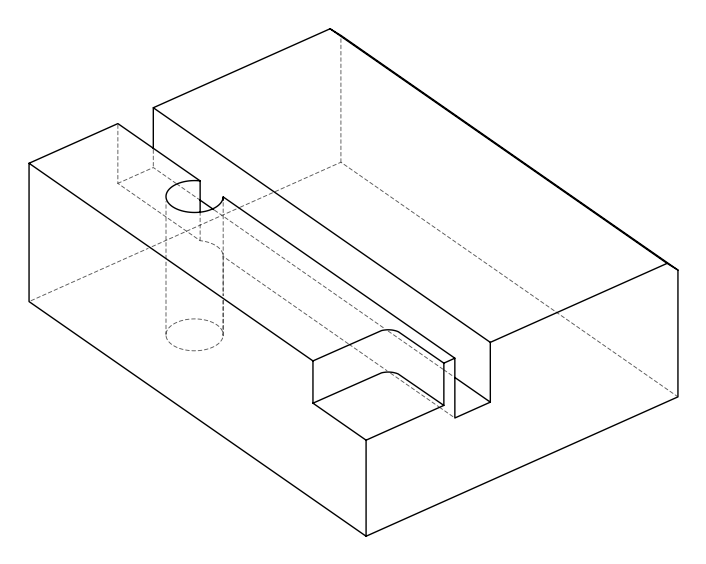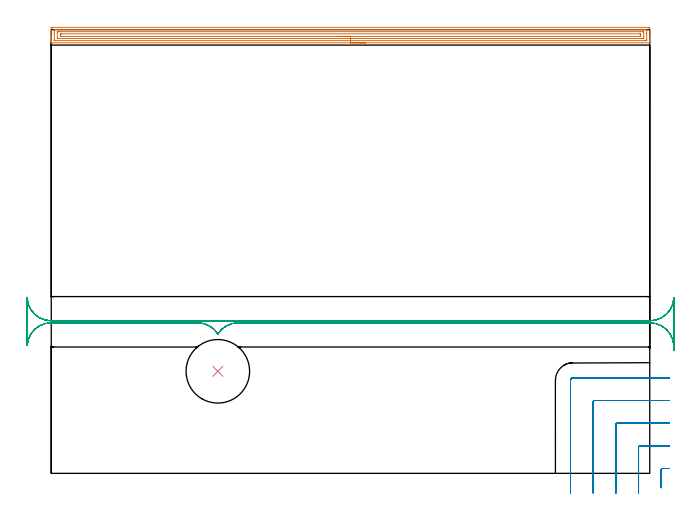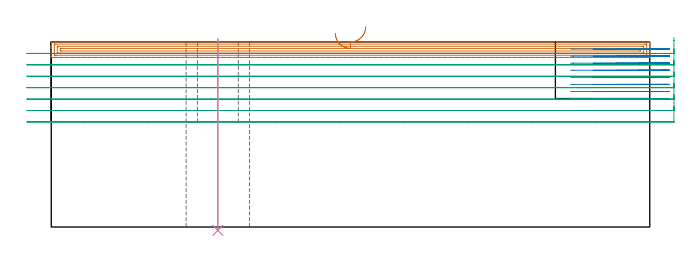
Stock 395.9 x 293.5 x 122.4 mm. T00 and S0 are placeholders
(PLAN: 4 operations, 3 tool changes, 35 min)
(1 AREA_MILL | FG_CHAMFER_SURFACE | UGT0205_001 | 12.89 min | 20646 mm3)
(2 MILL_CORNER_NOTCH_RECTANGULAR | CORNER_NOTCH_RECTANGULAR | UGT0201_094 | Follow Part, ap 5, ae 75% | 7.4 min | 169735 mm3)
(3 MILL_RECTANGULAR_SLOT | SLOT_RECTANGULAR | UGT0201_004 | Follow Part, ap 8, ae 75% | 14.2 min | 705117 mm3)
(4 INDEXABLE_INSERT_DRILL_THROUGH_HOLE_FROM_SOLID | STEP1HOLE | NXT0302_036 | 0.51 min | 157123 mm3)
(TOOL UGT0205_001 | Chamfer Mill 20 x 3 x 45 deg. | D20 FL50 Z2)
(TOOL UGT0201_094 | End mill 20 mm | D20 FL38 Z4)
(TOOL UGT0201_004 | End Mill 32 mm | D32 FL53 Z6)
(TOOL NXT0302_036 | Index. Insert Drill 42mm [880-D4200L50-05] | D42 PA176 FL210 Z2)
(OP 1 AREA_MILL)
G17 G21 G94 G90
T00 M6
G54
G17 G0 G90 X207.95 Y284.8 S1061 M3
G43 Z132.4 H0
G94 G1 X207.912 Z131.528 F250.
X207.798 Z130.663
X207.609 Z129.812
X207.347 Z128.98
X207.013 Z128.174
X206.61 Z127.4
X206.142 Z126.664
X205.61 Z125.972
X205.021 Z125.329
X204.378 Z124.739
X203.686 Z124.208
X202.95 Z123.74
X202.176 Z123.337
X201.37 Z123.003
X200.538 Z122.741
X199.687 Z122.552
X198.822 Z122.438
X197.95 Z122.4
X0.166
X0.01 Y284.803 Z122.388
X0.007 Y284.865 Z122.327
X0. Y285.267 Z121.932
Y285.66 Z121.54
Y286.323 Z120.872
Y287.549 Z119.648
Y288.112 Z119.083
Y288.725 Z118.471
X0.001 Y294.371 Z112.827
X0.004 Y294.98 Z112.217
X0.007 Y294.992 Z112.206
X0.612 Y295. Z112.2
X395.288
X395.555 Y294.997 Z112.202
X395.89 Y294.992 Z112.206
X395.9 Y294.652 Z112.545
Y288.112 Z119.083
Y287.549 Z119.648
Y287.218 Z119.979
Y286.655 Z120.541
Y286.323 Z120.872
Y285.66 Z121.54
Y285.267 Z121.933
X395.894 Y284.865 Z122.327
X395.89 Y284.803 Z122.388
X395.734 Y284.8 Z122.4
X197.95
Y286.214 Z120.986
X2.398
X2.289 Y286.215 Z120.985
X2.071 Y286.219 Z120.981
X2.016 Y286.221 Z120.979
X2.01 Y286.233 Z120.967
X2.004 Y286.267 Z120.933
X2.002 Y286.323 Z120.877
X2. Y286.722 Z120.478
Y290.794 Z116.406
Y292.582 Z114.618
X2.001 Y292.98 Z114.22
X2.007 Y293.477 Z113.723
X2.01 Y293.57 Z113.63
X2.181 Y293.58 Z113.62
X2.291 Y293.584 Z113.616
X2.398 Y293.585 Z113.615
X3.182 Y293.586 Z113.614
X393.502
X393.611 Y293.585 Z113.615
X393.829 Y293.581 Z113.619
X393.884 Y293.579 Z113.621
X393.89 Y293.567 Z113.633
X393.896 Y293.533 Z113.667
X393.899 Y293.477 Z113.723
X393.9 Y293.078 Z114.122
Y290.843 Z116.357
X393.899 Y286.82 Z120.38
X393.893 Y286.323 Z120.877
X393.89 Y286.23 Z120.97
X393.719 Y286.22 Z120.98
X393.609 Y286.216 Z120.984
X393.502 Y286.215 Z120.985
X392.718 Y286.214 Z120.986
X197.95
Y287.629 Z119.571
X4.666
X4.184 Y287.633 Z119.567
X4.033 Y287.635 Z119.565
X4.01 Y287.928 Z119.272
X4.003 Y288.112 Z119.088
X4. Y288.296 Z118.904
X4.001 Y291.872 Z115.328
X4.007 Y292.056 Z115.144
X4.013 Y292.165 Z115.035
X4.064 Y292.168 Z115.032
X4.184 Y292.17 Z115.03
X4.594 Y292.171 Z115.029
X5.077 Y292.172 Z115.028
X391.234 Y292.171 Z115.029
X391.716 Y292.167 Z115.033
X391.868 Y292.165 Z115.035
X391.89 Y291.872 Z115.328
X391.897 Y291.688 Z115.512
X391.9 Y291.505 Z115.695
X391.899 Y287.928 Z119.272
X391.894 Y287.744 Z119.456
X391.887 Y287.635 Z119.565
X391.836 Y287.632 Z119.568
X391.716 Y287.63 Z119.57
X391.306 Y287.629 Z119.571
X390.823 Y287.628 Z119.572
X197.95 Y287.629 Z119.571
Y289.043 Z118.157
X6.826
X6.016 Y289.05 Z118.15
X6. Y289.87 Z117.33
Y289.9 Z117.3
X6.014 Y290.75 Z116.45
X6.863 Y290.757 Z116.443
X389.074
X389.884 Y290.75 Z116.45
X389.9 Y289.93 Z117.27
Y289.9 Z117.3
X389.886 Y289.05 Z118.15
X389.037 Y289.043 Z118.157
X197.95
X197.078 Z118.195
X196.214 Z118.309
X195.362 Z118.498
X194.53 Z118.76
X193.724 Z119.094
X192.95 Z119.497
X192.214 Z119.966
X191.522 Z120.497
X190.879 Z121.086
X190.29 Z121.729
X189.759 Z122.422
X189.29 Z123.157
X188.887 Z123.931
X188.553 Z124.737
X188.291 Z125.569
X188.102 Z126.421
X187.988 Z127.286
X187.95 Z128.157
G0 Z132.4
M5
M2
(OP 2 MILL_CORNER_NOTCH_RECTANGULAR)
G17 G21 G94 G90
T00 M6
G54
G17 G0 G90 X408.9 Y3.2 S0 M3
G43 Z132.4 H0
Z117.725
G94 G1 X405.9 F250.
X404.494 F500.
G3 X403.5 Y2.206 R1.
G1 Y-6.499
Y-9.499 F250.
G0 Z132.4
X408.9 Y18.2
Z117.725
G1 X405.9
X389.495 F500.
G3 X388.5 Y17.205 R1.
G1 Y-10.
Y-13. F250.
G0 Z132.4
X408.9 Y33.2
Z117.725
G1 X405.9
X374.495 F500.
G3 X373.5 Y32.205 R1.
G1 Y-10.
Y-13. F250.
G0 Z132.4
X408.9 Y48.2
Z117.725
G1 X405.9
X359.495 F500.
G3 X358.5 Y47.205 R1.
G1 Y-10.
Y-13. F250.
G0 Z132.4
X408.9 Y63.2
Z117.725
G1 X405.9
X345.3 F500.
G3 X343.5 Y61.4 R1.8
G1 Y-10.
Y-13. F250.
G0 Z132.4
X408.9 Y3.2
Z113.05
G1 X405.9
X404.494 F500.
G3 X403.5 Y2.206 R1.
G1 Y-6.499
Y-9.499 F250.
G0 Z132.4
X408.9 Y18.2
Z113.05
G1 X405.9
X389.495 F500.
G3 X388.5 Y17.205 R1.
G1 Y-10.
Y-13. F250.
G0 Z132.4
X408.9 Y33.2
Z113.05
G1 X405.9
X374.495 F500.
G3 X373.5 Y32.205 R1.
G1 Y-10.
Y-13. F250.
G0 Z132.4
X408.9 Y48.2
Z113.05
G1 X405.9
X359.495 F500.
G3 X358.5 Y47.205 R1.
G1 Y-10.
Y-13. F250.
G0 Z132.4
X408.9 Y63.2
Z113.05
G1 X405.9
X345.3 F500.
G3 X343.5 Y61.4 R1.8
G1 Y-10.
Y-13. F250.
G0 Z132.4
X408.9 Y3.2
Z108.375
G1 X405.9
X404.494 F500.
G3 X403.5 Y2.206 R1.
G1 Y-6.499
Y-9.499 F250.
G0 Z132.4
X408.9 Y18.2
Z108.375
G1 X405.9
X389.495 F500.
G3 X388.5 Y17.205 R1.
G1 Y-10.
Y-13. F250.
G0 Z132.4
X408.9 Y33.2
Z108.375
G1 X405.9
X374.495 F500.
G3 X373.5 Y32.205 R1.
G1 Y-10.
Y-13. F250.
G0 Z132.4
X408.9 Y48.2
Z108.375
G1 X405.9
X359.495 F500.
G3 X358.5 Y47.205 R1.
G1 Y-10.
Y-13. F250.
G0 Z132.4
X408.9 Y63.2
Z108.375
G1 X405.9
X345.3 F500.
G3 X343.5 Y61.4 R1.8
G1 Y-10.
Y-13. F250.
G0 Z132.4
X408.9 Y3.2
Z103.7
G1 X405.9
X404.494 F500.
G3 X403.5 Y2.206 R1.
G1 Y-6.499
Y-9.499 F250.
G0 Z132.4
X408.9 Y18.2
Z103.7
G1 X405.9
X389.495 F500.
G3 X388.5 Y17.205 R1.
G1 Y-10.
Y-13. F250.
G0 Z132.4
X408.9 Y33.2
Z103.7
G1 X405.9
X374.495 F500.
G3 X373.5 Y32.205 R1.
G1 Y-10.
Y-13. F250.
G0 Z132.4
X408.9 Y48.2
Z103.7
G1 X405.9
X359.495 F500.
G3 X358.5 Y47.205 R1.
G1 Y-10.
Y-13. F250.
G0 Z132.4
X408.9 Y63.2
Z103.7
G1 X405.9
X345.3 F500.
G3 X343.5 Y61.4 R1.8
G1 Y-10.
Y-13. F250.
G0 Z132.4
X408.9 Y3.2
Z99.025
G1 X405.9
X404.494 F500.
G3 X403.5 Y2.206 R1.
G1 Y-6.499
Y-9.499 F250.
G0 Z132.4
X408.9 Y18.2
Z99.025
G1 X405.9
X389.495 F500.
G3 X388.5 Y17.205 R1.
G1 Y-10.
Y-13. F250.
G0 Z132.4
X408.9 Y33.2
Z99.025
G1 X405.9
X374.495 F500.
G3 X373.5 Y32.205 R1.
G1 Y-10.
Y-13. F250.
G0 Z132.4
X408.9 Y48.2
Z99.025
G1 X405.9
X359.495 F500.
G3 X358.5 Y47.205 R1.
G1 Y-10.
Y-13. F250.
G0 Z132.4
X408.9 Y63.2
Z99.025
G1 X405.9
X345.3 F500.
G3 X343.5 Y61.4 R1.8
G1 Y-10.
Y-13. F250.
G0 Z132.4
X408.9 Y3.2
Z94.35
G1 X405.9
X404.494 F500.
G3 X403.5 Y2.206 R1.
G1 Y-6.499
Y-9.499 F250.
G0 Z132.4
X408.9 Y18.2
Z94.35
G1 X405.9
X389.495 F500.
G3 X388.5 Y17.205 R1.
G1 Y-10.
Y-13. F250.
G0 Z132.4
X408.9 Y33.2
Z94.35
G1 X405.9
X374.495 F500.
G3 X373.5 Y32.205 R1.
G1 Y-10.
Y-13. F250.
G0 Z132.4
X408.9 Y48.2
Z94.35
G1 X405.9
X359.495 F500.
G3 X358.5 Y47.205 R1.
G1 Y-10.
Y-13. F250.
G0 Z132.4
X408.9 Y63.2
Z94.35
G1 X405.9
X345.3 F500.
G3 X343.5 Y61.4 R1.8
G1 Y-10.
Y-13. F250.
G0 Z132.4
X408.9 Y3.2
Z89.675
G1 X405.9
X404.494 F500.
G3 X403.5 Y2.206 R1.
G1 Y-6.499
Y-9.499 F250.
G0 Z132.4
X408.9 Y18.2
Z89.675
G1 X405.9
X389.495 F500.
G3 X388.5 Y17.205 R1.
G1 Y-10.
Y-13. F250.
G0 Z132.4
X408.9 Y33.2
Z89.675
G1 X405.9
X374.495 F500.
G3 X373.5 Y32.205 R1.
G1 Y-10.
Y-13. F250.
G0 Z132.4
X408.9 Y48.2
Z89.675
G1 X405.9
X359.495 F500.
G3 X358.5 Y47.205 R1.
G1 Y-10.
Y-13. F250.
G0 Z132.4
X408.9 Y63.2
Z89.675
G1 X405.9
X345.3 F500.
G3 X343.5 Y61.4 R1.8
G1 Y-10.
Y-13. F250.
G0 Z132.4
X408.9 Y3.2
Z85.
G1 X405.9
X404.494 F500.
G3 X403.5 Y2.206 R1.
G1 Y-6.499
Y-9.499 F250.
G0 Z132.4
X408.9 Y18.2
Z85.
G1 X405.9
X389.495 F500.
G3 X388.5 Y17.205 R1.
G1 Y-10.
Y-13. F250.
G0 Z132.4
X408.9 Y33.2
Z85.
G1 X405.9
X374.495 F500.
G3 X373.5 Y32.205 R1.
G1 Y-10.
Y-13. F250.
G0 Z132.4
X408.9 Y48.2
Z85.
G1 X405.9
X359.495 F500.
G3 X358.5 Y47.205 R1.
G1 Y-10.
Y-13. F250.
G0 Z132.4
X408.9 Y63.2
Z85.
G1 X405.9
X345.3 F500.
G3 X343.5 Y61.4 R1.8
G1 Y-10.
Y-13. F250.
G0 Z132.4
M5
M2
(OP 3 MILL_RECTANGULAR_SLOT)
G17 G21 G94 G90
T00 M6
G54
G17 G0 G90 X411.9 Y91.366 S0 M3
G43 Z132.4 H0
Z125.4
G94 G1 Y84.166 Z123.47 F250.
X411.89 Z123.468
X411.9 Z123.465
Y116.334 Z114.845
X411.89 Z114.843
G2 X395.9 Y100.9 R16. F500.
G1 X0.
G2 X-15.97 Y115.921 R16.
G1 X-16.
Y84.579
X-15.97
G2 X0. Y99.6 R16.
G1 X96.717
G2 X110.2 Y92.215 R16.
X123.683 Y99.6 R16.
G1 X395.9
G2 X411.89 Y84.166 R16.
G1 X411.996 Y81.167 F250.
G0 X411.9 Y91.366 Z117.843
G1 Y84.166 Z115.913
X411.89 Z115.911
X411.9 Z115.908
Y116.334 Z107.288
X411.89 Z107.286
G2 X395.9 Y100.9 R16. F500.
G1 X0.
G2 X-15.97 Y115.921 R16.
G1 X-16.
Y84.579
X-15.97
G2 X0. Y99.6 R16.
G1 X96.717
G2 X110.2 Y92.215 R16.
X123.683 Y99.6 R16.
G1 X395.9
G2 X411.89 Y84.166 R16.
G1 X411.996 Y81.167 F250.
G0 X411.9 Y91.366 Z110.286
G1 Y84.166 Z108.356
X411.89 Z108.353
X411.9 Z108.351
Y116.334 Z99.731
X411.89 Z99.729
G2 X395.9 Y100.9 R16. F500.
G1 X0.
G2 X-15.97 Y115.921 R16.
G1 X-16.
Y84.579
X-15.97
G2 X0. Y99.6 R16.
G1 X96.717
G2 X110.2 Y92.215 R16.
X123.683 Y99.6 R16.
G1 X395.9
G2 X411.89 Y84.166 R16.
G1 X411.996 Y81.167 F250.
G0 X411.9 Y91.366 Z102.729
G1 Y84.166 Z100.799
X411.89 Z100.796
X411.9 Z100.794
Y116.334 Z92.174
X411.89 Z92.171
G2 X395.9 Y100.9 R16. F500.
G1 X0.
G2 X-15.97 Y115.921 R16.
G1 X-16.
Y84.579
X-15.97
G2 X0. Y99.6 R16.
G1 X96.717
G2 X110.2 Y92.215 R16.
X123.683 Y99.6 R16.
G1 X395.9
G2 X411.89 Y84.166 R16.
G1 X411.996 Y81.167 F250.
G0 X411.9 Y91.366 Z95.171
G1 Y84.166 Z93.242
X411.89 Z93.239
X411.9 Z93.237
Y116.334 Z84.617
X411.89 Z84.614
G2 X395.9 Y100.9 R16. F500.
G1 X0.
G2 X-15.97 Y115.921 R16.
G1 X-16.
Y84.579
X-15.97
G2 X0. Y99.6 R16.
G1 X96.717
G2 X110.2 Y92.215 R16.
X123.683 Y99.6 R16.
G1 X395.9
G2 X411.89 Y84.166 R16.
G1 X411.996 Y81.167 F250.
G0 X411.9 Y91.366 Z87.614
G1 Y84.166 Z85.685
X411.89 Z85.682
X411.9 Z85.679
Y116.334 Z77.06
X411.89 Z77.057
G2 X395.9 Y100.9 R16. F500.
G1 X0.
G2 X-15.97 Y115.921 R16.
G1 X-16.
Y84.579
X-15.97
G2 X0. Y99.6 R16.
G1 X96.717
G2 X110.2 Y92.215 R16.
X123.683 Y99.6 R16.
G1 X395.9
G2 X411.89 Y84.166 R16.
G1 X411.996 Y81.167 F250.
G0 X411.9 Y91.366 Z80.057
G1 Y84.166 Z78.128
X411.89 Z78.125
X411.9 Z78.122
Y116.334 Z69.503
X411.89 Z69.5
G2 X395.9 Y100.9 R16. F500.
G1 X0.
G2 X-15.97 Y115.921 R16.
G1 X-16.
Y84.579
X-15.97
G2 X0. Y99.6 R16.
G1 X96.717
G2 X110.2 Y92.215 R16.
X123.683 Y99.6 R16.
G1 X395.9
G2 X411.89 Y84.166 R16.
G1 X411.996 Y81.167 F250.
G0 Z132.4
M5
M2
(OP 4 INDEXABLE_INSERT_DRILL_THROUGH_HOLE_FROM_SOLID)
G17 G21 G94 G90
T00 M6
G54
G17 G0 G90 X110.2 Y67.5 S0 M3
G43 Z132.4 H1
G94 G81 G98 Z-2.233 F250. R124.4
G80
M5
M2
